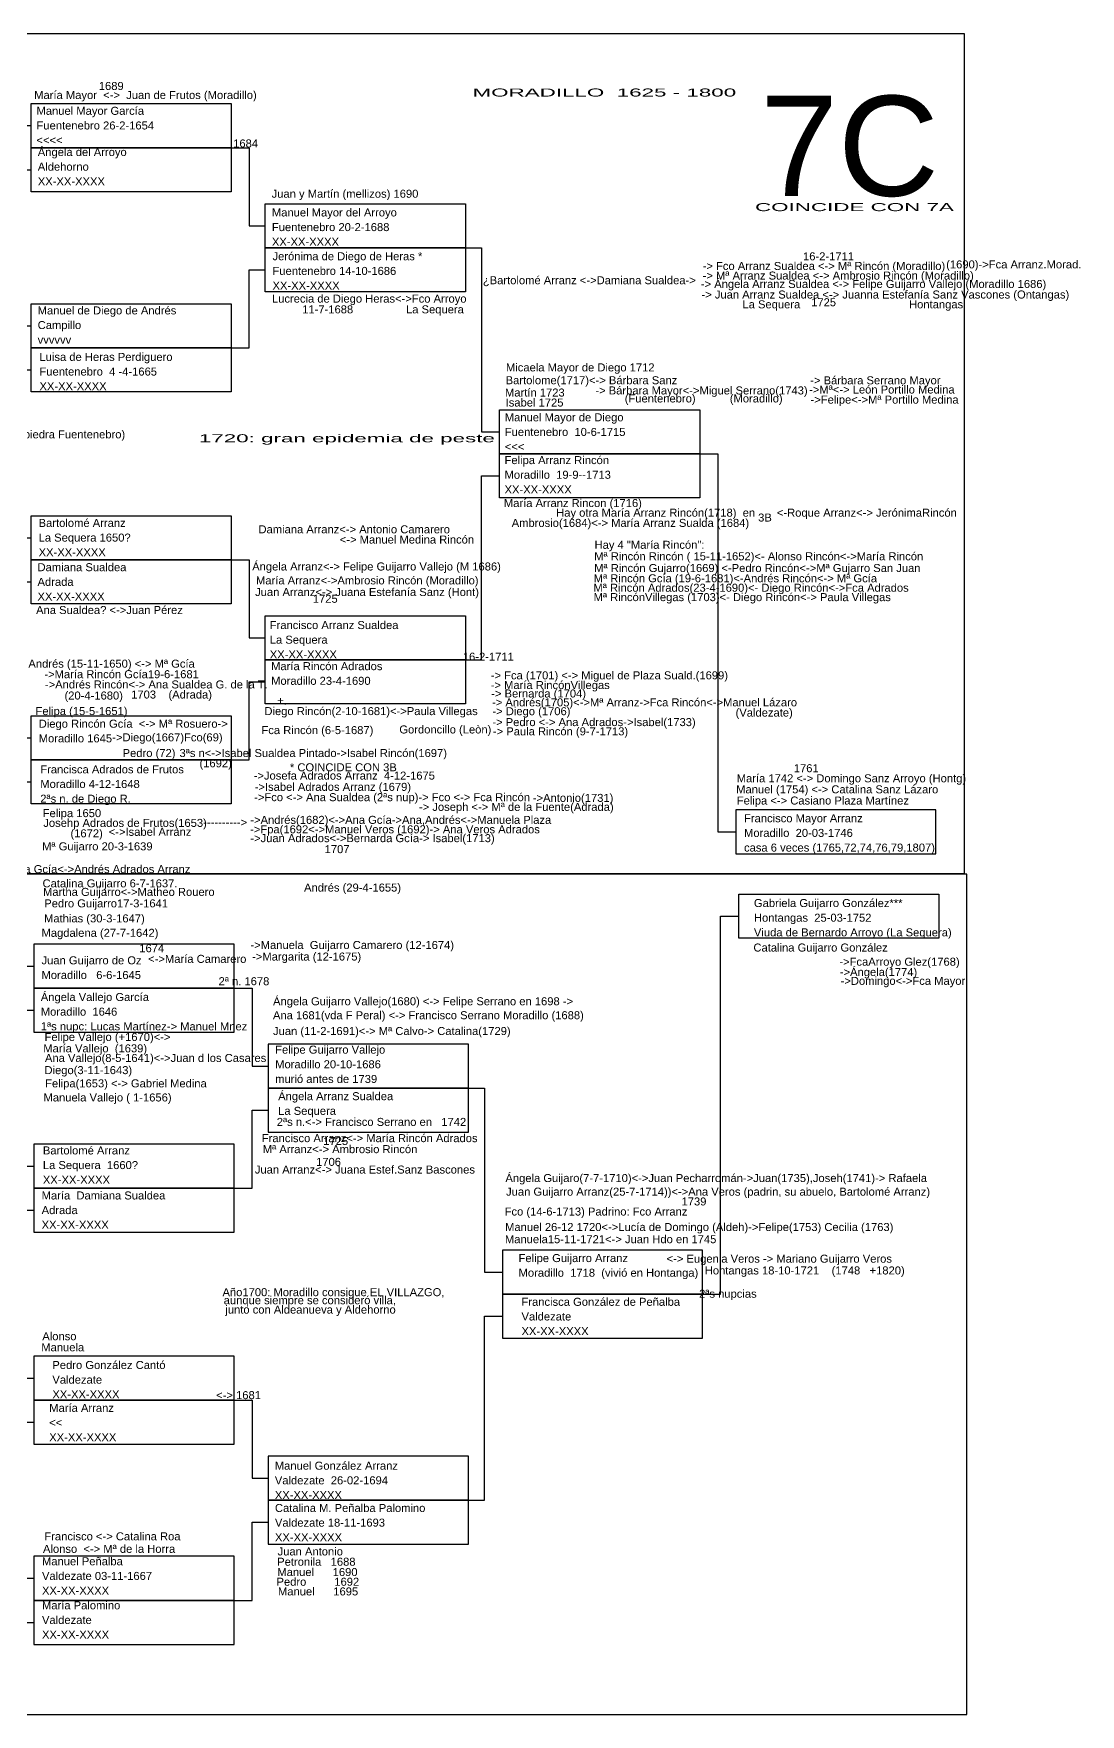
# Model space of a CAD drawing. Header units: millimetres. Extents: x -16844 to 23151, y -8543 to 4892.
# Drawn here: x -2570.3 to -2308.9, y -493.8 to -73.7 of the extents above; entities that cross this region are included whole.
import ezdxf
from ezdxf.enums import TextEntityAlignment as Align

# ---------------------------------------------------------------- set-up
doc = ezdxf.new("R2010")
doc.units = ezdxf.units.MM
doc.layers.add('Arroyo', color=30, linetype='Continuous')
doc.styles.add('Arial', font='arial.ttf', dxfattribs={"height": 0.01})

# ---------------------------------------------------------------- blocks, each defined once
blk = doc.blocks.new('Hoja superior')
for points in [[(0, 210), (297, 210), (297, 0), (0, 0)], [(5, 205), (55, 205), (55, 194), (5, 194)], [(5, 194), (55, 194), (55, 183), (5, 183)], [(64, 192.5), (114, 192.5), (114, 181.5), (64, 181.5)], [(64, 181.5), (114, 181.5), (114, 170.5), (64, 170.5)], [(5, 180), (55, 180), (55, 169), (5, 169)], [(5, 169), (55, 169), (55, 158), (5, 158)], [(122.5, 167.5), (172.5, 167.5), (172.5, 156.5), (122.5, 156.5)], [(122.5, 156.5), (172.5, 156.5), (172.5, 145.5), (122.5, 145.5)], [(5, 155), (55, 155), (55, 144), (5, 144)], [(5, 144), (55, 144), (55, 133), (5, 133)], [(64, 142.5), (114, 142.5), (114, 131.5), (64, 131.5)], [(64, 131.5), (114, 131.5), (114, 120.5), (64, 120.5)], [(5, 130), (55, 130), (55, 119), (5, 119)], [(5, 119), (55, 119), (55, 108), (5, 108)], [(181, 116), (231, 116), (231, 105), (181, 105)], [(5, 102), (55, 102), (55, 91), (5, 91)], [(181, 105), (231, 105), (231, 94), (181, 94)], [(5, 91), (55, 91), (55, 80), (5, 80)], [(64, 89.5), (114, 89.5), (114, 78.5), (64, 78.5)], [(5, 77), (55, 77), (55, 66), (5, 66)], [(64, 78.5), (114, 78.5), (114, 67.5), (64, 67.5)], [(5, 66), (55, 66), (55, 55), (5, 55)], [(122.5, 64.5), (172.5, 64.5), (172.5, 53.5), (122.5, 53.5)], [(5, 52), (55, 52), (55, 41), (5, 41)], [(122.5, 53.5), (172.5, 53.5), (172.5, 42.5), (122.5, 42.5)], [(5, 41), (55, 41), (55, 30), (5, 30)], [(64, 39.5), (114, 39.5), (114, 28.5), (64, 28.5)], [(5, 27), (55, 27), (55, 16), (5, 16)], [(64, 28.5), (114, 28.5), (114, 17.5), (64, 17.5)], [(5, 16), (55, 16), (55, 5), (5, 5)], [(240, 5), (290, 5), (290, 16), (240, 16)]]:
    blk.add_lwpolyline(points, close=True)
for points in [[(55, 194), (59.5, 194), (59.5, 187), (64, 187)], [(114, 181.5), (118.5, 181.5), (118.5, 162), (122.5, 162)], [(55, 169), (59.5, 169), (59.5, 176), (64, 176)], [(172.5, 156.5), (176.5, 156.5), (176.5, 110.5), (181, 110.5)], [(114, 131.5), (118.5, 131.5), (118.5, 151), (122.5, 151)], [(55, 144), (59.5, 144), (59.5, 137), (64, 137)], [(55, 119), (59.5, 119), (59.5, 126), (64, 126)], [(231, 105), (235.5, 105), (235.5, 10.5), (240, 10.5)], [(172.5, 53.5), (176.5, 53.5), (176.5, 99.5), (181, 99.5)], [(55, 91), (59.5, 91), (59.5, 84), (64, 84)], [(114, 78.5), (118.5, 78.5), (118.5, 59), (122.5, 59)], [(55, 66), (59.5, 66), (59.5, 73), (64, 73)], [(114, 28.5), (118.5, 28.5), (118.5, 48), (122.5, 48)], [(55, 41), (59.5, 41), (59.5, 34), (64, 34)], [(55, 16), (59.5, 16), (59.5, 23), (64, 23)]]:
    blk.add_lwpolyline(points)
blk = doc.blocks.new('Casilla')
at = {"style": 'Arial'}
for tag, p in [('NOMBRE', (0.88, 8.08)), ('LUGAR_NACIMIENTO', (0.88, 4.42)), ('FECHA', (0.88, 0.75))]:
    blk.add_attdef(tag, p, '', height=2, dxfattribs=at)
blk = doc.blocks.new('Hermanos')
at = {"style": 'Arial'}
blk.add_attdef('NOMBRE', (0, 0), '', height=2, dxfattribs=at)
blk = doc.blocks.new('Hoja inferior')
for points in [[(0, -210), (297, -210), (297, 0), (0, 0)], [(5, -16), (55, -16), (55, -5), (5, -5)], [(240, -5), (290, -5), (290, -16), (240, -16)], [(5, -27), (55, -27), (55, -16), (5, -16)], [(64, -28.5), (114, -28.5), (114, -17.5), (64, -17.5)], [(64, -39.5), (114, -39.5), (114, -28.5), (64, -28.5)], [(5, -41), (55, -41), (55, -30), (5, -30)], [(5, -52), (55, -52), (55, -41), (5, -41)], [(122.5, -53.5), (172.5, -53.5), (172.5, -42.5), (122.5, -42.5)], [(122.5, -64.5), (172.5, -64.5), (172.5, -53.5), (122.5, -53.5)], [(5, -66), (55, -66), (55, -55), (5, -55)], [(5, -77), (55, -77), (55, -66), (5, -66)], [(64, -78.5), (114, -78.5), (114, -67.5), (64, -67.5)], [(64, -89.5), (114, -89.5), (114, -78.5), (64, -78.5)], [(5, -91), (55, -91), (55, -80), (5, -80)], [(5, -102), (55, -102), (55, -91), (5, -91)], [(181, -105), (231, -105), (231, -94), (181, -94)], [(181, -116), (231, -116), (231, -105), (181, -105)], [(5, -119), (55, -119), (55, -108), (5, -108)], [(5, -130), (55, -130), (55, -119), (5, -119)], [(64, -131.5), (114, -131.5), (114, -120.5), (64, -120.5)], [(5, -144), (55, -144), (55, -133), (5, -133)], [(64, -142.5), (114, -142.5), (114, -131.5), (64, -131.5)], [(5, -155), (55, -155), (55, -144), (5, -144)], [(122.5, -156.5), (172.5, -156.5), (172.5, -145.5), (122.5, -145.5)], [(5, -169), (55, -169), (55, -158), (5, -158)], [(122.5, -167.5), (172.5, -167.5), (172.5, -156.5), (122.5, -156.5)], [(5, -180), (55, -180), (55, -169), (5, -169)], [(64, -181.5), (114, -181.5), (114, -170.5), (64, -170.5)], [(5, -194), (55, -194), (55, -183), (5, -183)], [(64, -192.5), (114, -192.5), (114, -181.5), (64, -181.5)], [(5, -205), (55, -205), (55, -194), (5, -194)]]:
    blk.add_lwpolyline(points, close=True)
for points in [[(231, -105), (235.5, -105), (235.5, -10.5), (240, -10.5)], [(55, -16), (59.5, -16), (59.5, -23), (64, -23)], [(114, -28.5), (118.5, -28.5), (118.5, -48), (122.5, -48)], [(55, -41), (59.5, -41), (59.5, -34), (64, -34)], [(172.5, -53.5), (176.5, -53.5), (176.5, -99.5), (181, -99.5)], [(114, -78.5), (118.5, -78.5), (118.5, -59), (122.5, -59)], [(55, -66), (59.5, -66), (59.5, -73), (64, -73)], [(55, -91), (59.5, -91), (59.5, -84), (64, -84)], [(172.5, -156.5), (176.5, -156.5), (176.5, -110.5), (181, -110.5)], [(55, -119), (59.5, -119), (59.5, -126), (64, -126)], [(114, -131.5), (118.5, -131.5), (118.5, -151), (122.5, -151)], [(55, -144), (59.5, -144), (59.5, -137), (64, -137)], [(114, -181.5), (118.5, -181.5), (118.5, -162), (122.5, -162)], [(55, -169), (59.5, -169), (59.5, -176), (64, -176)], [(55, -194), (59.5, -194), (59.5, -187), (64, -187)]]:
    blk.add_lwpolyline(points)

msp = doc.modelspace()

# ---------------------------------------------------------------- block references
ref = msp.add_blockref('Hermanos', (-2570.2, -90.08))
ref.add_attrib('NOMBRE', 'María Mayor  <->  Juan de Frutos (Moradillo)', (-2570.2, -90.08), dxfattribs={"color": 0, "height": 2, "style": 'Arial'})
for name, p, values in [('Hermanos', (-2554.06, -87.82), {'NOMBRE': '1689'}), ('Casilla', (-2570.5, -102.11), {'NOMBRE': 'Manuel Mayor García', 'LUGAR_NACIMIENTO': 'Fuentenebro 26-2-1654', 'FECHA': '<<<<'}), ('Hermanos', (-2520.5, -102.18), {'NOMBRE': '1684'}), ('Casilla', (-2570.18, -112.41), {'NOMBRE': 'Ángela del Arroyo', 'LUGAR_NACIMIENTO': 'Aldehorno', 'FECHA': 'XX-XX-XXXX'}), ('Hermanos', (-2510.89, -114.75), {'NOMBRE': 'Juan y Martín (mellizos) 1690'}), ('Casilla', (-2511.71, -127.51), {'NOMBRE': 'Manuel Mayor del Arroyo', 'LUGAR_NACIMIENTO': 'Fuentenebro 20-2-1688', 'FECHA': 'XX-XX-XXXX'}), ('Hermanos', (-2378.18, -130.39), {'NOMBRE': '16-2-1711'}), ('Hermanos', (-2403.25, -135.2), {'NOMBRE': '-> Mª Arranz Sualdea <-> Ambrosio Rincón (Moradillo)'}), ('Hermanos', (-2403.24, -132.8), {'NOMBRE': '-> Fco Arranz Sualdea <-> Mª Rincón (Moradillo)'}), ('Hermanos', (-2403.54, -139.94), {'NOMBRE': '-> Juan Arranz Sualdea <-> Juanna Estefanía Sanz Vascones (Ontangas)'}), ('Casilla', (-2570.21, -151.99), {'NOMBRE': 'Manuel de Diego de Andrés', 'LUGAR_NACIMIENTO': 'Campillo', 'FECHA': 'vvvvvv'}), ('Hermanos', (-2406.5, -142.39), {'NOMBRE': '                 La Sequera                                   Hontangas'}), ('Hermanos', (-2390.89, -141.87), {'NOMBRE': '                   1725'}), ('Casilla', (-2569.76, -163.61), {'NOMBRE': 'Luisa de Heras Perdiguero', 'LUGAR_NACIMIENTO': 'Fuentenebro  4 -4-1665', 'FECHA': 'XX-XX-XXXX'}), ('Hermanos', (-2452.44, -161.36), {'NOMBRE': 'Bartolome(1717)<-> Bárbara Sanz'}), ('Hermanos', (-2452.37, -158.15), {'NOMBRE': 'Micaela Mayor de Diego 1712'}), ('Hermanos', (-2453.39, -164.43), {'NOMBRE': ' Martín 1723'}), ('Hermanos', (-2422.71, -165.91), {'NOMBRE': '(Fuentenebro)           (Moradillo)'}), ('Hermanos', (-2453.23, -166.93), {'NOMBRE': ' Isabel 1725'}), ('Hermanos', (-2377.85, -166.2), {'NOMBRE': '  ->Felipe<->Mª Portillo Medina'}), ('Casilla', (-2453.54, -178.7), {'NOMBRE': 'Manuel Mayor de Diego', 'LUGAR_NACIMIENTO': 'Fuentenebro  10-6-1715', 'FECHA': '<<<'}), ('Hermanos', (-2629.15, -174.88), {'NOMBRE': 'Pad:Iván Perdiguero<-> María Sanz (cruz de piedra Fuentenebro)'}), ('Casilla', (-2453.6, -189.4), {'NOMBRE': 'Felipa Arranz Rincón', 'LUGAR_NACIMIENTO': 'Moradillo  19-9--1713', 'FECHA': 'XX-XX-XXXX'}), ('Hermanos', (-2452.89, -192.05), {'NOMBRE': 'María Arranz Rincon (1716)'}), ('Hermanos', (-2439.83, -194.45), {'NOMBRE': 'Hay otra María Arranz Rincón(1718)  en       <-Roque Arranz<-> JerónimaRincón'}), ('Casilla', (-2569.97, -205.1), {'NOMBRE': 'Bartolomé Arranz', 'LUGAR_NACIMIENTO': 'La Sequera 1650?', 'FECHA': 'XX-XX-XXXX'}), ('Hermanos', (-2450.94, -197.01), {'NOMBRE': 'Ambrosio(1684)<-> María Arranz Sualda (1684)'}), ('Hermanos', (-2430.32, -205.35), {'NOMBRE': 'Mª Rincón Rincón ( 15-11-1652)<- Alonso Rincón<->María Rincón'}), ('Casilla', (-2570.25, -216.16), {'NOMBRE': 'Damiana Sualdea', 'LUGAR_NACIMIENTO': 'Adrada', 'FECHA': 'XX-XX-XXXX'}), ('Hermanos', (-2514.8, -211.38), {'NOMBRE': 'María Arranz<->Ambrosio Rincón (Moradillo)'}), ('Hermanos', (-2430.46, -210.85), {'NOMBRE': 'Mª Rincón Gcía (19-6-1681)<-Andrés Rincón<-> Mª Gcía'}), ('Hermanos', (-2430.33, -208.29), {'NOMBRE': 'Mª Rincón Gujarro(1669) <-Pedro Rincón<->Mª Gujarro San Juan'}), ('Hermanos', (-2515.02, -214.28), {'NOMBRE': 'Juan Arranz<-> Juana Estefanía Sanz (Hont)'}), ('Hermanos', (-2515.36, -215.97), {'NOMBRE': '                   1725'}), ('Hermanos', (-2431.26, -215.56), {'NOMBRE': ' Mª RincónVillegas (1703)<- Diego Rincón<-> Paula Villegas'}), ('Casilla', (-2512.24, -230.62), {'NOMBRE': 'Francisco Arranz Sualdea', 'LUGAR_NACIMIENTO': 'La Sequera', 'FECHA': 'XX-XX-XXXX'}), ('Hermanos', (-2571.65, -232.19), {'NOMBRE': 'Andrés (15-11-1650) <-> Mª Gcía'}), ('Hermanos', (-2463.91, -230.44), {'NOMBRE': ' 16-2-1711'}), ('Hermanos', (-2567.66, -234.82), {'NOMBRE': '->María Rincón Gcía19-6-1681'}), ('Hermanos', (-2456.16, -235.1), {'NOMBRE': '-> Fca (1701) <-> Miguel de Plaza Suald.(1699)'}), ('Hermanos', (-2456.18, -237.53), {'NOMBRE': '-> María RincónVillegas '}), ('Hermanos', (-2456.06, -239.64), {'NOMBRE': '-> Bernarda (1704)'}), ('Hermanos', (-2569.87, -244.03), {'NOMBRE': 'Felipa (15-5-1651)'}), ('Hermanos', (-2512.7, -244.04), {'NOMBRE': 'Diego Rincón(2-10-1681)<->Paula Villegas'}), ('Hermanos', (-2509.5, -241.42), {'NOMBRE': '+.'}), ('Hermanos', (-2455.85, -241.85), {'NOMBRE': '-> Andrés(1705)<->Mª Arranz->Fca Rincón<->Manuel Lázaro'}), ('Hermanos', (-2455.75, -244.07), {'NOMBRE': '-> Diego (1706)'}), ('Hermanos', (-2395.02, -244.41), {'NOMBRE': '(Valdezate)'}), ('Hermanos', (-2514.99, -248.79), {'NOMBRE': '  Fca Rincón (6-5-1687)     '}), ('Hermanos', (-2483.66, -248.63), {'NOMBRE': '      Gordoncillo (Leòn)'}), ('Hermanos', (-2455.77, -246.79), {'NOMBRE': '-> Pedro <-> Ana Adrados->Isabel(1733)'}), ('Hermanos', (-2455.63, -249.1), {'NOMBRE': '-> Paula Rincón (9-7-1713)'}), ('Hermanos', (-2515.38, -260.16), {'NOMBRE': '->Josefa Adrados Arranz  4-12-1675'}), ('Hermanos', (-2380.49, -258.32), {'NOMBRE': '1761'}), ('Hermanos', (-2515.13, -262.97), {'NOMBRE': '->Isabel Adrados Arranz (1679)'}), ('Hermanos', (-2394.87, -263.59), {'NOMBRE': 'Manuel (1754) <-> Catalina Sanz Lázaro'}), ('Hermanos', (-2394.72, -266.39), {'NOMBRE': 'Felipa <-> Casiano Plaza Martínez'}), ('Hermanos', (-2568.07, -269.54), {'NOMBRE': 'Felipa 1650'}), ('Casilla', (-2393.79, -278.9), {'NOMBRE': 'Francisco Mayor Arranz', 'LUGAR_NACIMIENTO': 'Moradillo  20-03-1746', 'FECHA': 'casa 6 veces (1765,72,74,76,79,1807)'}), ('Hermanos', (-2567.92, -271.98), {'NOMBRE': 'Josehp Adrados de Frutos(1653)'}), ('Hermanos', (-2561.14, -274.58), {'NOMBRE': '(1672)'}), ('Hermanos', (-2551.59, -274.21), {'NOMBRE': '<->Isabel Arranz'}), ('Hermanos', (-2527.97, -271.83), {'NOMBRE': '---------->'}), ('Hermanos', (-2568.22, -277.84), {'NOMBRE': 'Mª Guijarro 20-3-1639'}), ('Hermanos', (-2516.22, -275.79), {'NOMBRE': '->Juan Adrados<->Bernarda Gcía-> Isabel(1713)'}), ('Hermanos', (-2497.66, -278.54), {'NOMBRE': '1707'}), ('Hermanos', (-2629.5, -283.53), {'NOMBRE': ' Mª (15-2-1652)<->Juan Gcía->Bernarda y Ana Gcía<->Andrés Adrados Arranz'}), ('Hermanos', (-2568.11, -287.09), {'NOMBRE': 'Catalina Guijarro 6-7-1637.'}), ('Hermanos', (-2567.99, -289.22), {'NOMBRE': 'Martha Guijarro<->Matheo Rouero'}), ('Hermanos', (-2502.8, -288.14), {'NOMBRE': 'Andrés (29-4-1655)'}), ('Hermanos', (-2567.74, -295.84), {'NOMBRE': 'Mathias (30-3-1647)'}), ('Hermanos', (-2567.68, -292.09), {'NOMBRE': 'Pedro Guijarro17-3-1641'}), ('Casilla', (-2391.32, -300.09), {'NOMBRE': 'Gabriela Guijarro González***', 'LUGAR_NACIMIENTO': 'Hontangas  25-03-1752', 'FECHA': 'Viuda de Bernardo Arroyo (La Sequera)'}), ('Hermanos', (-2568.37, -299.45), {'NOMBRE': 'Magdalena (27-7-1642)'}), ('Hermanos', (-2543.95, -303.3), {'NOMBRE': '1674'}), ('Hermanos', (-2516.19, -302.49), {'NOMBRE': '->Manuela  Guijarro Camarero (12-1674)'}), ('Hermanos', (-2541.73, -305.96), {'NOMBRE': '<->María Camarero '}), ('Hermanos', (-2515.77, -305.38), {'NOMBRE': '->Margarita (12-1675)'}), ('Hermanos', (-2532.69, -311.54), {'NOMBRE': '           2ª n. 1678'}), ('Casilla', (-2569.43, -323.57), {'NOMBRE': 'Ángela Vallejo García', 'LUGAR_NACIMIENTO': 'Moradillo  1646', 'FECHA': '1ªs nupc: Lucas Martínez-> Manuel Mnez'}), ('Hermanos', (-2510.54, -316.55), {'NOMBRE': 'Ángela Guijarro Vallejo(1680) <-> Felipe Serrano en 1698 ->'}), ('Hermanos', (-2510.56, -320.04), {'NOMBRE': 'Ana 1681(vda F Peral) <-> Francisco Serrano Moradillo (1688)'}), ('Hermanos', (-2567.61, -325.47), {'NOMBRE': 'Felipe Vallejo (+1670)<->'}), ('Hermanos', (-2510.55, -323.99), {'NOMBRE': 'Juan (11-2-1691)<-> Mª Calvo-> Catalina(1729)'}), ('Hermanos', (-2567.93, -328.32), {'NOMBRE': 'María Vallejo  (1639)'}), ('Casilla', (-2510.89, -336.72), {'NOMBRE': 'Felipe Guijarro Vallejo', 'LUGAR_NACIMIENTO': 'Moradillo 20-10-1686', 'FECHA': 'murió antes de 1739'}), ('Hermanos', (-2567.51, -330.72), {'NOMBRE': 'Ana Vallejo(8-5-1641)<->Juan d los Casares'}), ('Hermanos', (-2567.63, -333.76), {'NOMBRE': 'Diego(3-11-1643)'}), ('Hermanos', (-2567.47, -337.07), {'NOMBRE': 'Felipa(1653) <-> Gabriel Medina '}), ('Hermanos', (-2567.87, -340.59), {'NOMBRE': 'Manuela Vallejo ( 1-1656)'}), ('Hermanos', (-2509.61, -346.7), {'NOMBRE': '2ªs n.<-> Francisco Serrano en   1742'}), ('Casilla', (-2568.91, -361.91), {'NOMBRE': 'Bartolomé Arranz', 'LUGAR_NACIMIENTO': 'La Sequera  1660?', 'FECHA': 'XX-XX-XXXX'}), ('Hermanos', (-2513.34, -350.76), {'NOMBRE': 'Francisco Arranz<-> María Rincón Adrados '}), ('Hermanos', (-2513.11, -353.51), {'NOMBRE': 'Mª Arranz<-> Ambrosio Rincón'}), ('Hermanos', (-2504.99, -351.47), {'NOMBRE': '         1725'}), ('Hermanos', (-2515.09, -358.61), {'NOMBRE': 'Juan Arranz<-> Juana Estef.Sanz Bascones'}), ('Hermanos', (-2499.79, -356.69), {'NOMBRE': '1706'}), ('Hermanos', (-2452.51, -360.73), {'NOMBRE': 'Ángela Guijaro(7-7-1710)<->Juan Pecharromán->Juan(1735),Joseh(1741)-> Rafaela'}), ('Casilla', (-2569.22, -373.16), {'NOMBRE': 'María  Damiana Sualdea', 'LUGAR_NACIMIENTO': 'Adrada', 'FECHA': 'XX-XX-XXXX'}), ('Hermanos', (-2409.29, -366.58), {'NOMBRE': ' 1739 '}), ('Hermanos', (-2452.7, -369.1), {'NOMBRE': 'Fco (14-6-1713) Padrino: Fco Arranz'}), ('Hermanos', (-2452.59, -372.97), {'NOMBRE': 'Manuel 26-12 1720<->Lucía de Domingo (Aldeh)->Felipe(1753) Cecilia (1763)'}), ('Hermanos', (-2452.63, -376.01), {'NOMBRE': 'Manuela15-11-1721<-> Juan Hdo en 1745'}), ('Hermanos', (-2412.25, -380.88), {'NOMBRE': '<-> Eugenia Veros -> Mariano Guijarro Veros'}), ('Hermanos', (-2403.49, -383.82), {'NOMBRE': ' Hontangas 18-10-1721    (1748   +1820)'}), ('Casilla', (-2449.37, -399.74), {'NOMBRE': 'Francisca González de Peñalba', 'LUGAR_NACIMIENTO': 'Valdezate ', 'FECHA': 'XX-XX-XXXX'}), ('Hermanos', (-2404.14, -389.64), {'NOMBRE': '2ªs nupcias'}), ('Hermanos', (-2568.17, -400.26), {'NOMBRE': 'Alonso'}), ('Hermanos', (-2568.43, -403.02), {'NOMBRE': 'Manuela'}), ('Casilla', (-2566.54, -415.53), {'NOMBRE': 'Pedro González Cantó', 'LUGAR_NACIMIENTO': 'Valdezate', 'FECHA': 'XX-XX-XXXX'}), ('Hermanos', (-2538.72, -414.98), {'NOMBRE': '                  <-> 1681'}), ('Casilla', (-2567.32, -426.26), {'NOMBRE': 'María Arranz', 'LUGAR_NACIMIENTO': '<<', 'FECHA': 'XX-XX-XXXX'}), ('Casilla', (-2510.98, -440.69), {'NOMBRE': 'Manuel González Arranz', 'LUGAR_NACIMIENTO': 'Valdezate  26-02-1694', 'FECHA': 'XX-XX-XXXX'}), ('Casilla', (-2510.95, -451.26), {'NOMBRE': 'Catalina M. Peñalba Palomino', 'LUGAR_NACIMIENTO': 'Valdezate 18-11-1693', 'FECHA': 'XX-XX-XXXX'}), ('Hermanos', (-2567.66, -450.26), {'NOMBRE': 'Francisco <-> Catalina Roa'}), ('Hermanos', (-2568, -453.39), {'NOMBRE': 'Alonso  <-> Mª de la Horra'}), ('Hermanos', (-2509.4, -454.04), {'NOMBRE': 'Juan Antonio'}), ('Casilla', (-2569.13, -464.58), {'NOMBRE': 'Manuel Peñalba', 'LUGAR_NACIMIENTO': 'Valdezate 03-11-1667', 'FECHA': 'XX-XX-XXXX'}), ('Hermanos', (-2509.51, -456.61), {'NOMBRE': 'Petronila   1688'}), ('Hermanos', (-2509.47, -459.19), {'NOMBRE': 'Manuel      1690'}), ('Hermanos', (-2509.68, -461.61), {'NOMBRE': 'Pedro         1692'}), ('Hermanos', (-2510.09, -464.03), {'NOMBRE': ' Manuel      1695'}), ('Casilla', (-2569.13, -475.58), {'NOMBRE': 'María Palomino', 'LUGAR_NACIMIENTO': 'Valdezate', 'FECHA': 'XX-XX-XXXX'})]:
    msp.add_blockref(name, p).add_auto_attribs(values)
ref = msp.add_blockref('Hermanos', (-2460.72, -89.46))
ref.add_attrib('NOMBRE', 'MORADILLO  1625 - 1800', (-2460.72, -89.46), dxfattribs={"height": 2, "style": 'Arial', "width": 2})
ref = msp.add_blockref('Hermanos', (-2404.14, -118.1))
ref.add_attrib('NOMBRE', '         COINCIDE CON 7A', (-2404.14, -118.1), dxfattribs={"color": 5, "height": 2, "style": 'Arial', "width": 2})
ref = msp.add_blockref('Casilla', (-2511.56, -138.46))
ref.add_attrib('NOMBRE', 'Jerónima de Diego de Heras *', (-2510.68, -130.37), dxfattribs={"color": 30, "height": 2, "style": 'Arial'})
ref.add_attrib('LUGAR_NACIMIENTO', 'Fuentenebro 14-10-1686', (-2510.68, -134.04), dxfattribs={"height": 2, "style": 'Arial'})
ref.add_attrib('FECHA', 'XX-XX-XXXX', (-2510.68, -137.71), dxfattribs={"height": 2, "style": 'Arial'})
ref = msp.add_blockref('Hermanos', (-2458.14, -136.37))
ref.add_attrib('NOMBRE', '¿Bartolomé Arranz <->Damiana Sualdea->', (-2458.14, -136.37), dxfattribs={"color": 31, "height": 2, "style": 'Arial'})
ref = msp.add_blockref('Hermanos', (-2342.42, -132.41))
ref.add_attrib('NOMBRE', '(1690)->Fca Arranz.Morad. ', (-2342.42, -132.41), dxfattribs={"color": 40, "height": 2, "style": 'Arial'})
ref = msp.add_blockref('Hermanos', (-2403.69, -137.3))
ref.add_attrib('NOMBRE', '-> Ángela Arranz Sualdea <-> Felipe Guijarro Vallejo (Moradillo 1686)', (-2403.69, -137.3), dxfattribs={"color": 3, "height": 2, "style": 'Arial'})
ref = msp.add_blockref('Casilla', (-2511.69, -149.04))
ref.add_attrib('NOMBRE', 'Lucrecia de Diego Heras<->Fco Arroyo', (-2510.82, -140.96), dxfattribs={"color": 6, "height": 2, "style": 'Arial'})
ref = msp.add_blockref('Casilla', (-2535.19, -151.73))
ref.add_attrib('NOMBRE', '                                        11-7-1688                 La Sequera  ', (-2534.31, -143.65), dxfattribs={"color": 0, "height": 2, "style": 'Arial'})
ref = msp.add_blockref('Hermanos', (-2377.15, -161.38))
ref.add_attrib('NOMBRE', ' -> Bárbara Serrano Mayor ', (-2377.15, -161.38), dxfattribs={"color": 0, "height": 2, "style": 'Arial'})
ref = msp.add_blockref('Hermanos', (-2431.6, -163.91))
ref.add_attrib('NOMBRE', '  -> Bárbara Mayor<->Miguel Serrano(1743)', (-2431.6, -163.91), dxfattribs={"color": 0, "height": 2, "style": 'Arial'})
ref = msp.add_blockref('Hermanos', (-2378.99, -163.68))
ref.add_attrib('NOMBRE', '   ->Mª<-> León Portillo Medina', (-2378.99, -163.68), dxfattribs={"color": 0, "height": 2, "style": 'Arial'})
ref = msp.add_blockref('Hermanos', (-2529.07, -175.86))
ref.add_attrib('NOMBRE', '1720: gran epidemia de peste', (-2529.07, -175.86), dxfattribs={"color": 41, "height": 2, "style": 'Arial', "width": 2})
ref = msp.add_blockref('Hermanos', (-2514.18, -198.61))
ref.add_attrib('NOMBRE', 'Damiana Arranz<-> Antonio Camarero', (-2514.18, -198.61), dxfattribs={"color": 1, "height": 2, "style": 'Arial'})
ref = msp.add_blockref('Hermanos', (-2390.16, -195.67))
ref.add_attrib('NOMBRE', ' 3B', (-2390.16, -195.67), dxfattribs={"color": 3, "height": 2, "style": 'Arial'})
ref = msp.add_blockref('Hermanos', (-2502.42, -201.17))
ref.add_attrib('NOMBRE', '           <-> Manuel Medina Rincón', (-2502.42, -201.17), dxfattribs={"color": 3, "height": 2, "style": 'Arial'})
ref = msp.add_blockref('Hermanos', (-2430.24, -202.48))
ref.add_attrib('NOMBRE', 'Hay 4 "María Rincón":', (-2430.24, -202.48), dxfattribs={"color": 2, "height": 2, "style": 'Arial'})
ref = msp.add_blockref('Hermanos', (-2515.75, -207.9))
ref.add_attrib('NOMBRE', 'Ángela Arranz<-> Felipe Guijarro Vallejo (M 1686)', (-2515.75, -207.9), dxfattribs={"color": 3, "height": 2, "style": 'Arial'})
ref = msp.add_blockref('Hermanos', (-2430.53, -213.21))
ref.add_attrib('NOMBRE', 'Mª Rincón Adrados(23-4-1690)<- Diego Rincón<->Fca Adrados', (-2430.53, -213.21), dxfattribs={"color": 30, "height": 2, "style": 'Arial'})
ref = msp.add_blockref('Casilla', (-2571.37, -219.53))
ref.add_attrib('FECHA', ' Ana Sualdea? <->Juan Pérez', (-2570.5, -218.78), dxfattribs={"color": 3, "height": 2, "style": 'Arial'})
ref = msp.add_blockref('Casilla', (-2511.89, -240.89))
ref.add_attrib('NOMBRE', 'María Rincón Adrados', (-2511.02, -232.81), dxfattribs={"height": 2, "style": 'Arial'})
ref.add_attrib('LUGAR_NACIMIENTO', 'Moradillo 23-4-1690 ', (-2511.02, -236.47), dxfattribs={"height": 2, "style": 'Arial'})
ref = msp.add_blockref('Hermanos', (-2567.52, -237.38))
ref.add_attrib('NOMBRE', '->Andrés Rincón<-> Ana Sualdea G. de la T.', (-2567.52, -237.38), dxfattribs={"color": 61, "height": 2, "style": 'Arial'})
ref = msp.add_blockref('Hermanos', (-2562.63, -240.15))
ref.add_attrib('NOMBRE', '(20-4-1680)', (-2562.63, -240.15), dxfattribs={"color": 61, "height": 2, "style": 'Arial'})
ref = msp.add_blockref('Hermanos', (-2545.98, -239.9))
ref.add_attrib('NOMBRE', '1703    (Adrada)', (-2545.98, -239.9), dxfattribs={"color": 71, "height": 2, "style": 'Arial'})
ref = msp.add_blockref('Casilla', (-2569.95, -255.27))
ref.add_attrib('NOMBRE', 'Diego Rincón Gcía  <-> Mª Rosuero->', (-2569.07, -247.19), dxfattribs={"height": 2, "style": 'Arial'})
ref.add_attrib('LUGAR_NACIMIENTO', 'Moradillo 1645                    ', (-2569.07, -250.85), dxfattribs={"height": 2, "style": 'Arial'})
ref.add_attrib('FECHA', '                           Pedro (72)     ', (-2569.07, -254.52), dxfattribs={"color": 241, "height": 2, "style": 'Arial'})
ref = msp.add_blockref('Hermanos', (-2551.48, -250.6))
ref.add_attrib('NOMBRE', ' ->Diego(1667)Fco(69)', (-2551.48, -250.6), dxfattribs={"color": 241, "height": 2, "style": 'Arial'})
ref = msp.add_blockref('Hermanos', (-2533.91, -254.52))
ref.add_attrib('NOMBRE', '3ªs n<->Isabel Sualdea Pintado->Isabel Rincón(1697)', (-2533.91, -254.52), dxfattribs={"color": 51, "height": 2, "style": 'Arial'})
ref = msp.add_blockref('Hermanos', (-2528.91, -257.08))
ref.add_attrib('NOMBRE', '(1692)', (-2528.91, -257.08), dxfattribs={"color": 51, "height": 2, "style": 'Arial'})
ref = msp.add_blockref('Hermanos', (-2506.33, -258.08))
ref.add_attrib('NOMBRE', '* COINCIDE CON 3B', (-2506.33, -258.08), dxfattribs={"color": 30, "height": 2, "style": 'Arial'})
ref = msp.add_blockref('Casilla', (-2569.56, -266.68))
ref.add_attrib('NOMBRE', 'Francisca Adrados de Frutos', (-2568.68, -258.6), dxfattribs={"height": 2, "style": 'Arial'})
ref.add_attrib('LUGAR_NACIMIENTO', 'Moradillo 4-12-1648', (-2568.68, -262.26), dxfattribs={"height": 2, "style": 'Arial'})
ref.add_attrib('FECHA', '2ªs n. de Diego R.', (-2568.68, -265.93), dxfattribs={"color": 41, "height": 2, "style": 'Arial'})
ref = msp.add_blockref('Hermanos', (-2394.74, -260.83))
ref.add_attrib('NOMBRE', 'María 1742 <-> Domingo Sanz Arroyo (Hontg)', (-2394.74, -260.83), dxfattribs={"color": 7, "height": 2, "style": 'Arial'})
ref = msp.add_blockref('Hermanos', (-2515.26, -265.55))
ref.add_attrib('NOMBRE', '->Fco <-> Ana Sualdea (2ªs nup)-> Fco <-> Fca Rincón', (-2515.26, -265.55), dxfattribs={"color": 30, "height": 2, "style": 'Arial'})
ref = msp.add_blockref('Hermanos', (-2445.66, -265.73))
ref.add_attrib('NOMBRE', '->Antonio(1731)', (-2445.66, -265.73), dxfattribs={"color": 30, "height": 2, "style": 'Arial'})
ref = msp.add_blockref('Hermanos', (-2474.1, -267.98))
ref.add_attrib('NOMBRE', '-> Joseph <-> Mª de la Fuente(Adrada)', (-2474.1, -267.98), dxfattribs={"color": 30, "height": 2, "style": 'Arial'})
ref = msp.add_blockref('Hermanos', (-2516.27, -273.58))
ref.add_attrib('NOMBRE', '->Fpa(1692<->Manuel Veros (1692)-> Ana Veros Adrados', (-2516.27, -273.58), dxfattribs={"color": 3, "height": 2, "style": 'Arial'})
ref = msp.add_blockref('Hermanos', (-2517.77, -271.22))
ref.add_attrib('NOMBRE', '  ->Andrés(1682)<->Ana Gcía->Ana,Andrés<->Manuela Plaza', (-2517.77, -271.22), dxfattribs={"color": 6, "height": 2, "style": 'Arial'})
ref = msp.add_blockref('Casilla', (-2391.44, -311.22))
ref.add_attrib('NOMBRE', 'Catalina Guijarro González', (-2390.56, -303.13), dxfattribs={"height": 2, "style": 'Arial'})
ref = msp.add_blockref('Casilla', (-2569.25, -314.41))
ref.add_attrib('NOMBRE', 'Juan Guijarro de Oz             ', (-2568.37, -306.32), dxfattribs={"height": 2, "style": 'Arial'})
ref.add_attrib('LUGAR_NACIMIENTO', 'Moradillo   6-6-1645', (-2568.37, -309.99), dxfattribs={"height": 2, "style": 'Arial'})
ref = msp.add_blockref('Hermanos', (-2369.1, -306.67))
ref.add_attrib('NOMBRE', '->FcaArroyo Glez(1768) ', (-2369.1, -306.67), dxfattribs={"color": 4, "height": 2, "style": 'Arial'})
ref = msp.add_blockref('Hermanos', (-2368.99, -309.24))
ref.add_attrib('NOMBRE', '->Ángela(1774) ', (-2368.99, -309.24), dxfattribs={"color": 4, "height": 2, "style": 'Arial'})
ref = msp.add_blockref('Hermanos', (-2368.79, -311.45))
ref.add_attrib('NOMBRE', '->Domingo<->Fca Mayor', (-2368.79, -311.45), dxfattribs={"color": 4, "height": 2, "style": 'Arial'})
ref = msp.add_blockref('Casilla', (-2510.14, -348.36))
ref.add_attrib('NOMBRE', 'Ángela Arranz Sualdea', (-2509.26, -340.27), dxfattribs={"height": 2, "style": 'Arial'})
ref.add_attrib('LUGAR_NACIMIENTO', 'La Sequera', (-2509.26, -343.94), dxfattribs={"height": 2, "style": 'Arial'})
ref = msp.add_blockref('Hermanos', (-2452.34, -364.13))
ref.add_attrib('NOMBRE', 'Juan Guijarro Arranz(25-7-1714))<->Ana Veros (padrin, su abuelo, Bartolomé Arranz)', (-2452.34, -364.13), dxfattribs={"color": 3, "height": 2, "style": 'Arial'})
ref = msp.add_blockref('Casilla', (-2450.1, -388.81))
ref.add_attrib('NOMBRE', 'Felipe Guijarro Arranz', (-2449.22, -380.73), dxfattribs={"height": 2, "style": 'Arial'})
ref.add_attrib('LUGAR_NACIMIENTO', 'Moradillo  1718  (vivió en Hontanga)', (-2449.22, -384.39), dxfattribs={"height": 2, "style": 'Arial'})
ref = msp.add_blockref('Hermanos', (-2523.17, -389.25))
ref.add_attrib('NOMBRE', 'Año1700: Moradillo consigue EL VILLAZGO, ', (-2523.17, -389.25), dxfattribs={"color": 4, "height": 2, "style": 'Arial'})
ref = msp.add_blockref('Hermanos', (-2522.87, -391.26))
ref.add_attrib('NOMBRE', 'aunque siempre se consideró villa, ', (-2522.87, -391.26), dxfattribs={"color": 4, "height": 2, "style": 'Arial'})
ref = msp.add_blockref('Hermanos', (-2522.46, -393.6))
ref.add_attrib('NOMBRE', 'junto con Aldeanueva y Aldehorno', (-2522.46, -393.6), dxfattribs={"color": 4, "height": 2, "style": 'Arial'})
at = {"layer": 'Arroyo'}
for name, p in [('Hoja superior', (-2634.97, -283.74)), ('Hoja inferior', (-2634.25, -283.76))]:
    msp.add_blockref(name, p, dxfattribs=at)

# ---------------------------------------------------------------- texts
at = {"layer": 'Arroyo', "style": 'Arial'}
msp.add_text('7C', height=25, dxfattribs=at).set_placement((-2344.24, -114.28), align=Align.RIGHT)

doc.saveas('drawing.dxf')
